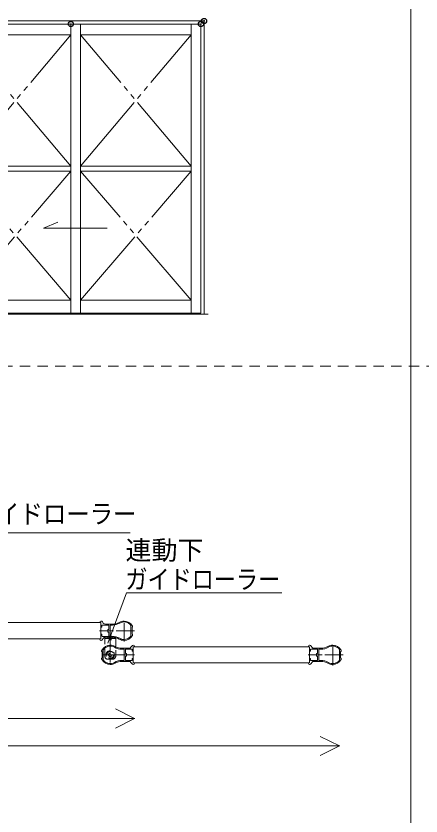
# Model space of a CAD drawing. Units: millimetres on the paper. Extents: x -303 to 303, y -152 to 152.
# Drawn here: x -89.3 to -50.4, y 0.8 to 77.7 of the extents above; entities that cross this region are included whole.
import ezdxf
from ezdxf.enums import TextEntityAlignment as Align

# ---------------------------------------------------------------- set-up
doc = ezdxf.new("R2010")
doc.units = ezdxf.units.MM
doc.header["$PDMODE"] = 32
doc.header["$PDSIZE"] = 0.5
for name, pattern in [('USER1', [1.7, 1, -0.7]), ('USER2', [2.91, 1.76, -0.4, 0.35, -0.4]), ('USER3', [10.5, 8, -0.5, 0.5, -0.5, 0.5, -0.5]), ('USER4', [1.11, 0.71, -0.4])]:
    doc.linetypes.add(name, pattern=pattern)
doc.layers.add('0-1_3一般', color=7, linetype='Continuous', lineweight=15)
doc.layers.add('0-4_Defpoints', color=7, linetype='Continuous')
doc.styles.add('ＭＳ Ｐゴシック', font='')
doc.styles.get('ＭＳ Ｐゴシック').set_extended_font_data('MS PGothic')

# ---------------------------------------------------------------- blocks, each defined once
blk = doc.blocks.new('グループ-4')
at = {"layer": '0-1_3一般'}
blk.add_line((38, 103), (38, -107), dxfattribs=at)
at = {"layer": '0-1_3一般', "linetype": 'USER1'}
blk.add_line((-190, 44), (190, 44), dxfattribs=at)
blk = doc.blocks.new('グループ-9')
at = {"layer": '0-1_3一般'}
blk.add_lwpolyline([(-14.371, 67.35), (-14.371, 58.85), (-10.871, 58.85), (-10.871, 67.35)], close=True, dxfattribs=at)
at = {"layer": '0-1_3一般', "style": 'ＭＳ Ｐゴシック'}
for s, p in [('控', (-13.846, 64.507)), ('壁', (-13.846, 59.154))]:
    blk.add_text(s, height=1.833, dxfattribs=at).set_placement(p, align=Align.BOTTOM_LEFT)
at = {"layer": '0-1_3一般', "style": 'ＭＳ Ｐゴシック', "width": 0.9}
blk.add_text('え', height=1.833, dxfattribs=at).set_placement((-13.726, 61.901), align=Align.BOTTOM_LEFT)
blk = doc.blocks.new('グループ-10')
at = {"layer": '0-1_3一般'}
for p, q in [((-18.121, 49), (-18.121, 77.2)), ((-18.121, 77.2), (18.121, 77.2)), ((18.121, 49), (18.121, 77.2)), ((-6.256, 76.902), (-6.017, 76.902)), ((-6.256, 49.099), (-6.256, 76.902)), ((-6.017, 76.902), (-5.551, 76.902)), ((-5.551, 76.902), (-5.312, 76.902)), ((-5.312, 76.902), (5.342, 76.902)), ((-5.312, 76.902), (-5.312, 49.099)), ((5.312, 76.902), (5.551, 76.902)), ((5.312, 49.099), (5.312, 76.902)), ((5.551, 76.902), (6.017, 76.902)), ((6.017, 76.902), (6.256, 76.902)), ((6.256, 76.902), (16.91, 76.902)), ((16.88, 76.902), (17.119, 76.902)), ((17.119, 76.902), (17.585, 76.902)), ((17.585, 76.902), (17.824, 76.902)), ((17.824, 76.902), (17.824, 49.099)), ((5.312, 75.869), (-5.312, 75.869)), ((16.88, 75.869), (6.256, 75.869)), ((5.312, 63.249), (-5.312, 63.249)), ((16.88, 63.249), (6.256, 63.249)), ((-5.312, 62.752), (5.312, 62.752)), ((6.256, 62.752), (16.88, 62.752)), ((-8.896, 57.273), (-7.505, 57.868)), ((2.672, 57.273), (4.063, 57.868)), ((-8.896, 57.273), (-2.779, 57.273)), ((2.672, 57.273), (8.789, 57.273)), ((-5.312, 50.37), (5.312, 50.37)), ((6.256, 50.37), (16.88, 50.37)), ((-18.519, 49), (18.519, 49)), ((-5.312, 49.099), (-5.551, 49.099)), ((5.312, 49.099), (-5.312, 49.099)), ((5.551, 49.099), (5.312, 49.099)), ((6.017, 49.099), (5.551, 49.099)), ((16.88, 49.099), (6.256, 49.099)), ((17.585, 49.099), (17.119, 49.099)), ((17.824, 49.099), (17.585, 49.099))]:
    blk.add_line(p, q, dxfattribs=at)
at = {"layer": '0-1_3一般', "linetype": 'USER3'}
for p, q in [((-5.312, 63.249), (5.312, 75.869)), ((5.312, 63.249), (-5.312, 75.869)), ((6.256, 63.249), (16.88, 75.869)), ((16.88, 63.249), (6.256, 75.869)), ((5.312, 50.37), (-5.312, 62.752)), ((-5.312, 50.37), (5.312, 62.752)), ((6.256, 50.37), (16.88, 62.752)), ((16.88, 50.37), (6.256, 62.752))]:
    blk.add_line(p, q, dxfattribs=at)
at = {"layer": '0-1_3一般'}
for points in [[(6.256, 76.902), (6.256, 49.099), (6.017, 49.099)], [(17.119, 49.099), (16.88, 49.099), (16.88, 76.902)], [(-5.551, 49.099), (-6.017, 49.099), (-6.256, 49.099)]]:
    blk.add_lwpolyline(points, dxfattribs=at)
blk.add_blockref('グループ-9', (0, 0), dxfattribs=at)
blk = doc.blocks.new('グループ-69')
at = {"layer": '0-1_3一般', "linetype": 'USER2'}
for p, q in [((9.101, 17.283), (9.101, 15.244)), ((30.49, 15.244), (30.49, 17.283)), ((10.12, 16.264), (8.081, 16.264)), ((10.12, 16.264), (11.444, 16.264)), ((28.146, 16.264), (29.47, 16.264)), ((31.509, 16.264), (29.47, 16.264))]:
    blk.add_line(p, q, dxfattribs=at)
at = {"layer": '0-1_3一般'}
for p, q in [((11.318, 17.191), (11.312, 17.191)), ((11.318, 17.042), (11.318, 16.76)), ((11.418, 17.042), (11.318, 17.042)), ((11.318, 17.042), (28.272, 17.042)), ((11.318, 15.486), (11.318, 17.042)), ((11.418, 17.042), (11.418, 17.091)), ((28.173, 17.091), (28.173, 17.042)), ((28.272, 17.042), (28.173, 17.042)), ((28.279, 17.191), (28.272, 17.191)), ((28.272, 16.76), (28.272, 17.042)), ((28.272, 17.042), (28.272, 15.486)), ((8.273, 16.595), (8.273, 16.648)), ((8.333, 15.933), (8.333, 16.244)), ((8.432, 16.767), (8.432, 15.761)), ((10.884, 16.893), (10.22, 16.893)), ((10.22, 16.807), (10.405, 16.807)), ((10.425, 15.741), (10.425, 16.244)), ((10.557, 16.39), (10.557, 16.787)), ((10.557, 16.39), (10.657, 16.39)), ((11.199, 16.807), (10.577, 16.807)), ((11.219, 16.621), (11.219, 16.787)), ((11.232, 16.608), (11.285, 16.608)), ((11.299, 16.76), (11.299, 16.621)), ((11.318, 16.76), (11.299, 16.76)), ((28.292, 16.76), (28.272, 16.76)), ((28.292, 16.621), (28.292, 16.76)), ((28.305, 16.608), (28.358, 16.608)), ((28.371, 16.787), (28.371, 16.621)), ((29.013, 16.807), (28.391, 16.807)), ((29.371, 16.893), (28.707, 16.893)), ((28.934, 16.39), (29.033, 16.39)), ((29.033, 16.787), (29.033, 16.39)), ((29.166, 16.244), (29.166, 15.741)), ((29.185, 16.807), (29.371, 16.807)), ((31.158, 15.761), (31.158, 16.767)), ((31.257, 16.244), (31.257, 15.933)), ((31.317, 16.648), (31.317, 16.595)), ((8.273, 15.933), (8.333, 15.933)), ((8.273, 15.933), (8.273, 15.879)), ((10.22, 15.721), (10.405, 15.721)), ((10.884, 15.635), (10.22, 15.635)), ((10.557, 15.741), (10.557, 16.138)), ((11.199, 15.721), (10.577, 15.721)), ((11.219, 15.906), (11.219, 15.741)), ((11.232, 15.92), (11.285, 15.92)), ((28.272, 15.486), (11.318, 15.486)), ((11.418, 15.486), (11.418, 15.436)), ((28.173, 15.436), (28.173, 15.486)), ((28.305, 15.92), (28.358, 15.92)), ((28.371, 15.741), (28.371, 15.906)), ((29.013, 15.721), (28.391, 15.721)), ((29.371, 15.635), (28.707, 15.635)), ((29.033, 16.138), (29.033, 15.741)), ((29.185, 15.721), (29.371, 15.721)), ((31.257, 15.933), (31.317, 15.933)), ((31.317, 15.879), (31.317, 15.933)), ((11.318, 15.337), (11.312, 15.337)), ((28.279, 15.337), (28.272, 15.337))]:
    blk.add_line(p, q, dxfattribs=at)
for points in [[(8.273, 16.595), (8.333, 16.595), (8.333, 16.284), (8.353, 16.264), (8.333, 16.244)], [(10.425, 16.787), (10.425, 16.284), (10.445, 16.264), (10.425, 16.244)], [(10.657, 16.39), (10.657, 16.138), (10.557, 16.138)], [(29.033, 16.138), (28.934, 16.138), (28.934, 16.39)], [(29.166, 16.244), (29.146, 16.264), (29.166, 16.284), (29.166, 16.787)], [(31.257, 16.244), (31.237, 16.264), (31.257, 16.284), (31.257, 16.595), (31.317, 16.595)], [(11.418, 15.486), (11.318, 15.486), (11.318, 15.767), (11.299, 15.767), (11.299, 15.906)], [(28.292, 15.906), (28.292, 15.767), (28.272, 15.767), (28.272, 15.486), (28.173, 15.486)]]:
    blk.add_lwpolyline(points, dxfattribs=at)
for centre, radius, start, end in [((9.101, 16.264), 0.927, 90, 151.04498), ((9.101, 16.264), 0.841, 60.18635, 142.21566), ((9.101, 16.264), 0.927, 60.18635, 90), ((10.22, 18.217), 1.41, 240.18635, 270), ((10.22, 18.217), 1.324, 240.18635, 270), ((10.884, 17.157), 0.265, 270, 322.53091), ((10.253, 17.641), 1.059, 322.53091, 329.82103), ((11.312, 17.025), 0.166, 90, 149.82103), ((11.318, 17.091), 0.0993, 0, 90), ((28.272, 17.091), 0.0993, 90, 180), ((28.279, 17.025), 0.166, 30.17897, 90), ((29.337, 17.641), 1.059, 210.17897, 217.46909), ((28.707, 17.157), 0.265, 217.46909, 270), ((29.371, 18.217), 1.324, 270, 299.81365), ((29.371, 18.217), 1.41, 270, 299.81365), ((30.49, 16.264), 0.927, 90, 119.81365), ((30.49, 16.264), 0.841, 37.78434, 119.81365), ((30.49, 16.264), 0.927, 28.95502, 90), ((8.406, 16.648), 0.132, 151.04498, 180), ((8.452, 16.767), 0.0199, 142.21566, 180), ((10.405, 16.787), 0.0199, 0, 90), ((10.577, 16.787), 0.0199, 90, 180), ((11.199, 16.787), 0.0199, 0, 90), ((11.232, 16.621), 0.0132, 180, 270), ((11.285, 16.621), 0.0132, 270, 0), ((28.305, 16.621), 0.0132, 180, 270), ((28.358, 16.621), 0.0132, 270, 0), ((28.391, 16.787), 0.0199, 90, 180), ((29.013, 16.787), 0.0199, 0, 90), ((29.185, 16.787), 0.0199, 90, 180), ((31.138, 16.767), 0.0199, 0, 37.78434), ((31.185, 16.648), 0.132, 0, 28.95502), ((8.406, 15.879), 0.132, 180, 208.95502), ((9.101, 16.264), 0.927, 208.95502, 270), ((8.452, 15.761), 0.0199, 180, 217.78434), ((9.101, 16.264), 0.841, 217.78434, 299.81365), ((9.101, 16.264), 0.927, 270, 299.81365), ((10.22, 14.311), 1.41, 90, 119.81365), ((10.22, 14.311), 1.324, 90, 119.81365), ((10.405, 15.741), 0.0199, 270, 0), ((10.577, 15.741), 0.0199, 180, 270), ((10.884, 15.37), 0.265, 37.46909, 90), ((10.253, 14.887), 1.059, 30.17897, 37.46909), ((11.312, 15.502), 0.166, 210.17897, 270), ((11.199, 15.741), 0.0199, 270, 0), ((11.232, 15.906), 0.0132, 90, 180), ((11.285, 15.906), 0.0132, 0, 90), ((11.318, 15.436), 0.0993, 270, 0), ((28.272, 15.436), 0.0993, 180, 270), ((28.279, 15.502), 0.166, 270, 329.82103), ((28.305, 15.906), 0.0132, 90, 180), ((28.358, 15.906), 0.0132, 0, 90), ((28.391, 15.741), 0.0199, 180, 270), ((29.337, 14.887), 1.059, 142.53091, 149.82103), ((28.707, 15.37), 0.265, 90, 142.53091), ((29.013, 15.741), 0.0199, 270, 0), ((29.185, 15.741), 0.0199, 180, 270), ((29.371, 14.311), 1.41, 60.18635, 90), ((29.371, 14.311), 1.324, 60.18635, 90), ((30.49, 16.264), 0.927, 240.18635, 270), ((30.49, 16.264), 0.841, 240.18635, 322.21566), ((30.49, 16.264), 0.927, 270, 331.04498), ((31.138, 15.761), 0.0199, 322.21566, 0), ((31.185, 15.879), 0.132, 331.04498, 0)]:
    blk.add_arc(centre, radius, start, end, dxfattribs=at)
blk = doc.blocks.new('グループ-71')
at = {"layer": '0-1_3一般', "linetype": 'USER2'}
for p, q in [((-10.964, 19.6), (-10.964, 17.561)), ((10.425, 17.561), (10.425, 19.6)), ((-9.944, 18.581), (-11.983, 18.581)), ((-9.944, 18.581), (-8.62, 18.581)), ((8.081, 18.581), (9.405, 18.581)), ((11.444, 18.581), (9.405, 18.581))]:
    blk.add_line(p, q, dxfattribs=at)
at = {"layer": '0-1_3一般'}
for p, q in [((-8.746, 19.507), (-8.753, 19.507)), ((-8.647, 19.358), (-8.647, 19.408)), ((8.108, 19.408), (8.108, 19.358)), ((8.214, 19.507), (8.207, 19.507)), ((-11.791, 18.912), (-11.791, 18.965)), ((-11.791, 18.912), (-11.732, 18.912)), ((-11.732, 18.912), (-11.732, 18.601)), ((-11.732, 18.601), (-11.712, 18.581)), ((-11.712, 18.581), (-11.732, 18.561)), ((-11.632, 19.084), (-11.632, 18.078)), ((-9.181, 19.21), (-9.845, 19.21)), ((-9.845, 19.123), (-9.66, 19.123)), ((-9.64, 19.104), (-9.64, 18.601)), ((-9.64, 18.601), (-9.62, 18.581)), ((-9.62, 18.581), (-9.64, 18.561)), ((-9.64, 18.058), (-9.64, 18.561)), ((-9.507, 18.706), (-9.507, 19.104)), ((-9.507, 18.706), (-9.408, 18.706)), ((-8.865, 19.123), (-9.488, 19.123)), ((-9.408, 18.706), (-9.408, 18.455)), ((-8.845, 18.938), (-8.845, 19.104)), ((-8.832, 18.925), (-8.779, 18.925)), ((8.24, 18.925), (8.293, 18.925)), ((8.307, 19.104), (8.307, 18.938)), ((8.949, 19.123), (8.326, 19.123)), ((9.306, 19.21), (8.642, 19.21)), ((8.869, 18.706), (8.968, 18.706)), ((8.869, 18.455), (8.869, 18.706)), ((8.968, 19.104), (8.968, 18.706)), ((9.081, 18.581), (9.101, 18.601)), ((9.101, 18.561), (9.081, 18.581)), ((9.101, 18.601), (9.101, 19.104)), ((9.101, 18.561), (9.101, 18.058)), ((9.121, 19.123), (9.306, 19.123)), ((11.093, 18.078), (11.093, 19.084)), ((11.173, 18.581), (11.193, 18.601)), ((11.193, 18.561), (11.173, 18.581)), ((11.193, 18.912), (11.252, 18.912)), ((11.193, 18.601), (11.193, 18.912)), ((11.252, 18.965), (11.252, 18.912)), ((-11.791, 18.25), (-11.791, 18.196)), ((-9.845, 18.038), (-9.66, 18.038)), ((-9.181, 17.952), (-9.845, 17.952)), ((-9.408, 18.455), (-9.507, 18.455)), ((-9.507, 18.058), (-9.507, 18.455)), ((-8.865, 18.038), (-9.488, 18.038)), ((-8.845, 18.223), (-8.845, 18.058)), ((-8.832, 18.236), (-8.779, 18.236)), ((-8.766, 18.084), (-8.766, 18.223)), ((-8.746, 18.084), (-8.766, 18.084)), ((-8.746, 17.803), (-8.746, 18.084)), ((-8.647, 17.803), (-8.746, 17.803)), ((-8.647, 17.803), (-8.647, 17.753)), ((8.108, 17.753), (8.108, 17.803)), ((8.207, 17.803), (8.108, 17.803)), ((8.207, 18.084), (8.207, 17.803)), ((8.227, 18.084), (8.207, 18.084)), ((8.227, 18.223), (8.227, 18.084)), ((8.24, 18.236), (8.293, 18.236)), ((8.307, 18.058), (8.307, 18.223)), ((8.949, 18.038), (8.326, 18.038)), ((9.306, 17.952), (8.642, 17.952)), ((8.968, 18.455), (8.869, 18.455)), ((8.968, 18.455), (8.968, 18.058)), ((9.121, 18.038), (9.306, 18.038)), ((11.252, 18.196), (11.252, 18.25)), ((-8.746, 17.654), (-8.753, 17.654)), ((8.214, 17.654), (8.207, 17.654))]:
    blk.add_line(p, q, dxfattribs=at)
for points in [[(-8.647, 19.358), (-8.746, 19.358), (-8.746, 19.077), (-8.766, 19.077), (-8.766, 18.938)], [(8.227, 18.938), (8.227, 19.077), (8.207, 19.077), (8.207, 19.358), (8.108, 19.358)], [(-11.791, 18.25), (-11.732, 18.25), (-11.732, 18.561)], [(11.193, 18.561), (11.193, 18.25), (11.252, 18.25)]]:
    blk.add_lwpolyline(points, dxfattribs=at)
blk.add_lwpolyline([(8.207, 19.358), (8.207, 17.803), (-8.746, 17.803), (-8.746, 19.358)], close=True, dxfattribs=at)
for centre, radius, start, end in [((-10.964, 18.581), 0.927, 90, 151.04498), ((-10.964, 18.581), 0.841, 60.18635, 142.21566), ((-10.964, 18.581), 0.927, 60.18635, 90), ((-9.845, 20.533), 1.41, 240.18635, 270), ((-9.845, 20.533), 1.324, 240.18635, 270), ((-9.181, 19.474), 0.265, 270, 322.53091), ((-9.811, 19.958), 1.059, 322.53091, 329.82103), ((-8.753, 19.342), 0.166, 90, 149.82103), ((-8.746, 19.408), 0.0993, 0, 90), ((8.207, 19.408), 0.0993, 90, 180), ((8.214, 19.342), 0.166, 30.17897, 90), ((9.273, 19.958), 1.059, 210.17897, 217.46909), ((8.642, 19.474), 0.265, 217.46909, 270), ((9.306, 20.533), 1.324, 270, 299.81365), ((9.306, 20.533), 1.41, 270, 299.81365), ((10.425, 18.581), 0.927, 90, 119.81365), ((10.425, 18.581), 0.841, 37.78434, 119.81365), ((10.425, 18.581), 0.927, 28.95502, 90), ((-11.659, 18.965), 0.132, 151.04498, 180), ((-11.613, 19.084), 0.0199, 142.21566, 180), ((-9.66, 19.104), 0.0199, 0, 90), ((-9.488, 19.104), 0.0199, 90, 180), ((-8.865, 19.104), 0.0199, 0, 90), ((-8.832, 18.938), 0.0132, 180, 270), ((-8.779, 18.938), 0.0132, 270, 0), ((8.24, 18.938), 0.0132, 180, 270), ((8.293, 18.938), 0.0132, 270, 0), ((8.326, 19.104), 0.0199, 90, 180), ((8.949, 19.104), 0.0199, 0, 90), ((9.121, 19.104), 0.0199, 90, 180), ((11.074, 19.084), 0.0199, 0, 37.78434), ((11.12, 18.965), 0.132, 0, 28.95502), ((-11.659, 18.196), 0.132, 180, 208.95502), ((-10.964, 18.581), 0.927, 208.95502, 270), ((-11.613, 18.078), 0.0199, 180, 217.78434), ((-10.964, 18.581), 0.841, 217.78434, 299.81365), ((-10.964, 18.581), 0.927, 270, 299.81365), ((-9.845, 16.628), 1.41, 90, 119.81365), ((-9.845, 16.628), 1.324, 90, 119.81365), ((-9.66, 18.058), 0.0199, 270, 0), ((-9.488, 18.058), 0.0199, 180, 270), ((-9.181, 17.687), 0.265, 37.46909, 90), ((-9.811, 17.204), 1.059, 30.17897, 37.46909), ((-8.753, 17.819), 0.166, 210.17897, 270), ((-8.865, 18.058), 0.0199, 270, 0), ((-8.832, 18.223), 0.0132, 90, 180), ((-8.779, 18.223), 0.0132, 0, 90), ((-8.746, 17.753), 0.0993, 270, 0), ((8.207, 17.753), 0.0993, 180, 270), ((8.214, 17.819), 0.166, 270, 329.82103), ((8.24, 18.223), 0.0132, 90, 180), ((8.293, 18.223), 0.0132, 0, 90), ((8.326, 18.058), 0.0199, 180, 270), ((9.273, 17.204), 1.059, 142.53091, 149.82103), ((8.642, 17.687), 0.265, 90, 142.53091), ((8.949, 18.058), 0.0199, 270, 0), ((9.121, 18.058), 0.0199, 180, 270), ((9.306, 16.628), 1.41, 60.18635, 90), ((9.306, 16.628), 1.324, 60.18635, 90), ((10.425, 18.581), 0.927, 240.18635, 270), ((10.425, 18.581), 0.841, 240.18635, 322.21566), ((10.425, 18.581), 0.927, 270, 331.04498), ((11.074, 18.078), 0.0199, 322.21566, 0), ((11.12, 18.196), 0.132, 331.04498, 0)]:
    blk.add_arc(centre, radius, start, end, dxfattribs=at)
blk = doc.blocks.new('グループ-72')
at = {"layer": '0-1_3一般', "linetype": 'USER4'}
for p, q in [((8.571, 17.952), (8.863, 17.952)), ((8.571, 17.819), (8.571, 17.952)), ((8.571, 16.164), (8.571, 17.819)), ((8.571, 17.819), (8.863, 17.819)), ((8.863, 17.952), (9.339, 17.952)), ((8.863, 17.819), (8.863, 17.952)), ((8.863, 17.819), (9.339, 17.819)), ((9.339, 17.952), (9.63, 17.952)), ((9.339, 17.819), (9.339, 17.952)), ((9.339, 17.819), (9.63, 17.819)), ((9.63, 17.952), (9.63, 17.819)), ((9.63, 17.819), (9.63, 16.164)), ((9.299, 15.833), (8.902, 15.833))]:
    blk.add_line(p, q, dxfattribs=at)
at = {"layer": '0-1_3一般', "linetype": 'USER2'}
for p, q in [((9.002, 17.687), (9.002, 18.084)), ((9.101, 18.223), (9.101, 15.645)), ((9.2, 17.687), (9.2, 18.084)), ((8.853, 16.264), (9.349, 16.264)), ((9.101, 16.016), (9.101, 16.512))]:
    blk.add_line(p, q, dxfattribs=at)
at = {"layer": '0-1_3一般', "linetype": 'USER4'}
for radius in [0.397, 0.331, 0.166]:
    blk.add_circle((9.101, 16.264), radius, dxfattribs=at)
for centre, start, end in [((8.902, 16.164), 180, 270), ((9.299, 16.164), 270, 0)]:
    blk.add_arc(centre, 0.331, start, end, dxfattribs=at)
blk = doc.blocks.new('グループ-73')
at = {"layer": '0-1_3一般'}
for p, q in [((8.87, 17.381), (10.676, 22.224)), ((10.676, 22.224), (25.609, 22.224)), ((11.444, 10.148), (9.591, 11.075)), ((9.591, 9.221), (11.444, 10.148)), ((-31.154, 7.5), (31.154, 7.5))]:
    blk.add_line(p, q, dxfattribs=at)
at = {"layer": '0-1_3一般', "linetype": 'USER2'}
for p, q in [((11.444, 10.148), (11.454, 10.148)), ((31.154, 7.5), (31.164, 7.5))]:
    blk.add_line(p, q, dxfattribs=at)
at = {"layer": '0-1_3一般'}
for points in [[(-9.888, 18.581), (-6.375, 28), (11.027, 28)], [(-29.3, 11.075), (-31.154, 10.148), (11.444, 10.148)], [(29.3, 6.573), (31.154, 7.5), (29.3, 8.427)]]:
    blk.add_lwpolyline(points, dxfattribs=at)
for name in ['グループ-71', 'グループ-72', 'グループ-69']:
    blk.add_blockref(name, (0, 0), dxfattribs=at)
at = {"layer": '0-1_3一般', "style": 'ＭＳ Ｐゴシック'}
for s, width, p in [('下ガイドローラー', 0.9, (-6.377, 28.348)), ('ガイドローラー', 0.85, (10.561, 22.056))]:
    blk.add_text(s, height=1.833, dxfattribs=dict(at, width=width)).set_placement(p, align=Align.BOTTOM_LEFT)
blk.add_text('連動下', height=1.833, dxfattribs=at).set_placement((10.571, 24.855), align=Align.BOTTOM_LEFT)

msp = doc.modelspace()

# ---------------------------------------------------------------- linework, layer by layer
at = {"layer": '0-4_Defpoints'}
for p in [(-84.063, 76.902), (-71.551, 76.902), (-71.254, 77.2)]:
    msp.add_point(p, dxfattribs=at)

# ---------------------------------------------------------------- block references
at = {"layer": '0-1_3一般'}
for name in ['グループ-4', 'グループ-10', 'グループ-73']:
    msp.add_blockref(name, (-89.375, 0), dxfattribs=at)

doc.saveas('drawing.dxf')
